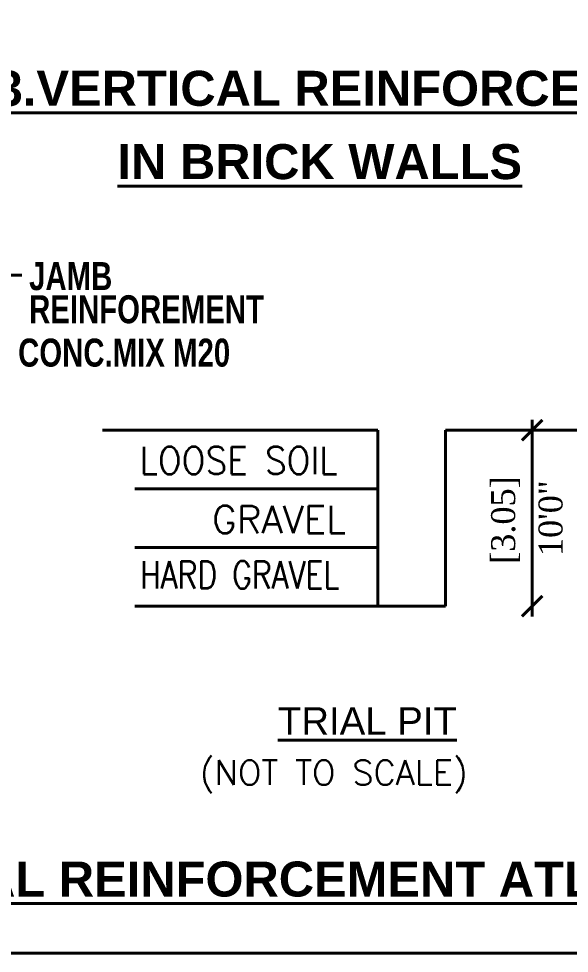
# Model space of a CAD drawing. Header units: metres. Extents: x 3660 to 3928, y -2018 to -1928.
# Drawn here: x 3700.43 to 3703.82, y -2005.34 to -1999.58 of the extents above; entities that cross this region are included whole.
import ezdxf

# ---------------------------------------------------------------- set-up
doc = ezdxf.new("R2010")
doc.units = ezdxf.units.M
doc.header["$LTSCALE"] = 2
doc.styles.add('t1', font='times.ttf')
doc.styles.add('t18', font='romans.shx', dxfattribs={"bigfont": 'bigfont.shx'})
doc.styles.add('t7', font='arial.ttf')
doc.styles.add('t8', font='arialbd.ttf')

# ---------------------------------------------------------------- blocks, each defined once
blk = doc.blocks.new('_ArchTick')
at = {"color": 0, "linetype": 'ByBlock', "lineweight": -2, "const_width": 0.15}
blk.add_lwpolyline([(-0.5, -0.5), (0.5, 0.5)], dxfattribs=at)
blk = doc.blocks.new('RGHG')
at = {"color": 0, "lineweight": 40}
for p, q in [((286203.07, 37126.98), (286217.17, 37126.98)), ((286317.56, 37059.84), (286317.56, 37098.51)), ((286287.19, 37096.49), (286233.02, 37096.49)), ((286287.19, 37096.49), (286287.19, 37061.86)), ((286340.34, 37096.49), (286300.53, 37096.49)), ((286300.53, 37096.49), (286300.53, 37061.86)), ((286287.19, 37084.95), (286239.41, 37084.95)), ((286287.19, 37073.4), (286239.41, 37073.4)), ((286287.19, 37061.86), (286239.41, 37061.86)), ((286287.19, 37061.86), (286300.53, 37061.86))]:
    blk.add_line(p, q, dxfattribs=at)
at = {"color": 0, "linetype": 'ByBlock', "lineweight": 40}
blk.add_lwpolyline([(286083.35, 36993.59), (286517.28, 36993.59), (286517.28, 37331.41), (286083.35, 37331.41)], close=True, dxfattribs=at)
at = {"color": 0, "lineweight": 40, "xscale": -4.049991900101303, "yscale": 4.049991900101303, "zscale": 4.049991899999998}
for p, rotation in [((286317.56, 37096.49), 270), ((286317.56, 37061.86), 90)]:
    blk.add_blockref('_ArchTick', p, dxfattribs=dict(at, rotation=rotation))
at = {"color": 0, "lineweight": 40}
for s, height, style, p in [('%%U3.VERTICAL REINFORCEMENT ', 6.885, 't8', (286212, 37160.29)), (' %%UIN BRICK WALLS', 6.885, 't8', (286233.3, 37145.87)), ('GRAVEL', 5.4, 't18', (286254.57, 37076.23)), ('%%uTRIAL PIT', 5.4, 't7', (286267.54, 37036.6)), ('(NOT TO SCALE)', 4.86, 't18', (286252.19, 37026.7)), ('%%U4.VERTICAL REINFORCEMENT ATLAMBS OF OPENINGS', 6.885, 't8', (286165.65, 37004.75))]:
    blk.add_text(s, height=height, dxfattribs=dict(at, style=style)).set_placement(p)
at = {"color": 0, "linetype": 'Continuous', "lineweight": 40, "style": 't8', "width": 0.75}
for s, height, p in [('JAMB', 5.513, (286218.58, 37124.04)), ('REINFOREMENT', 5.5131, (286218.58, 37117.52)), ('CONC.MIX M20', 5.5131, (286216.42, 37108.99))]:
    blk.add_text(s, height=height, dxfattribs=at).set_placement(p)
at = {"color": 0, "lineweight": 40, "style": 't18'}
for s, width, p in [('LOOSE SOIL ', 0.92, (286240.29, 37087.83)), ('HARD GRAVEL ', 0.8, (286240.38, 37065.35))]:
    blk.add_text(s, height=5.4, dxfattribs=dict(at, width=width)).set_placement(p)
at = {"color": 0, "lineweight": 40, "style": 't1'}
for s, p in [('[3.05]', (286314.21, 37070.19)), ('10\'0"', (286323.53, 37071.72))]:
    blk.add_text(s, height=4.725, rotation=90, dxfattribs=at).set_placement(p)

msp = doc.modelspace()

# ---------------------------------------------------------------- linework, layer by layer
at = {"elevation": 0.00174}
msp.add_lwpolyline([(3660.38634, -1934.83478), (3660.38634, -2005.34153), (3750.06687, -2005.34153), (3750.06687, -1934.83478)], close=True, dxfattribs=at)

# ---------------------------------------------------------------- block references
at = {"extrusion": (3.9643e-08, 6.07358e-05, 1), "xscale": 0.0313493109301677, "yscale": 0.0313493109301677, "zscale": 0.0313493109301677}
msp.add_blockref('RGHG', (-5272.26498, -3165.06499, -0.11894), dxfattribs=at)

doc.saveas('drawing.dxf')
